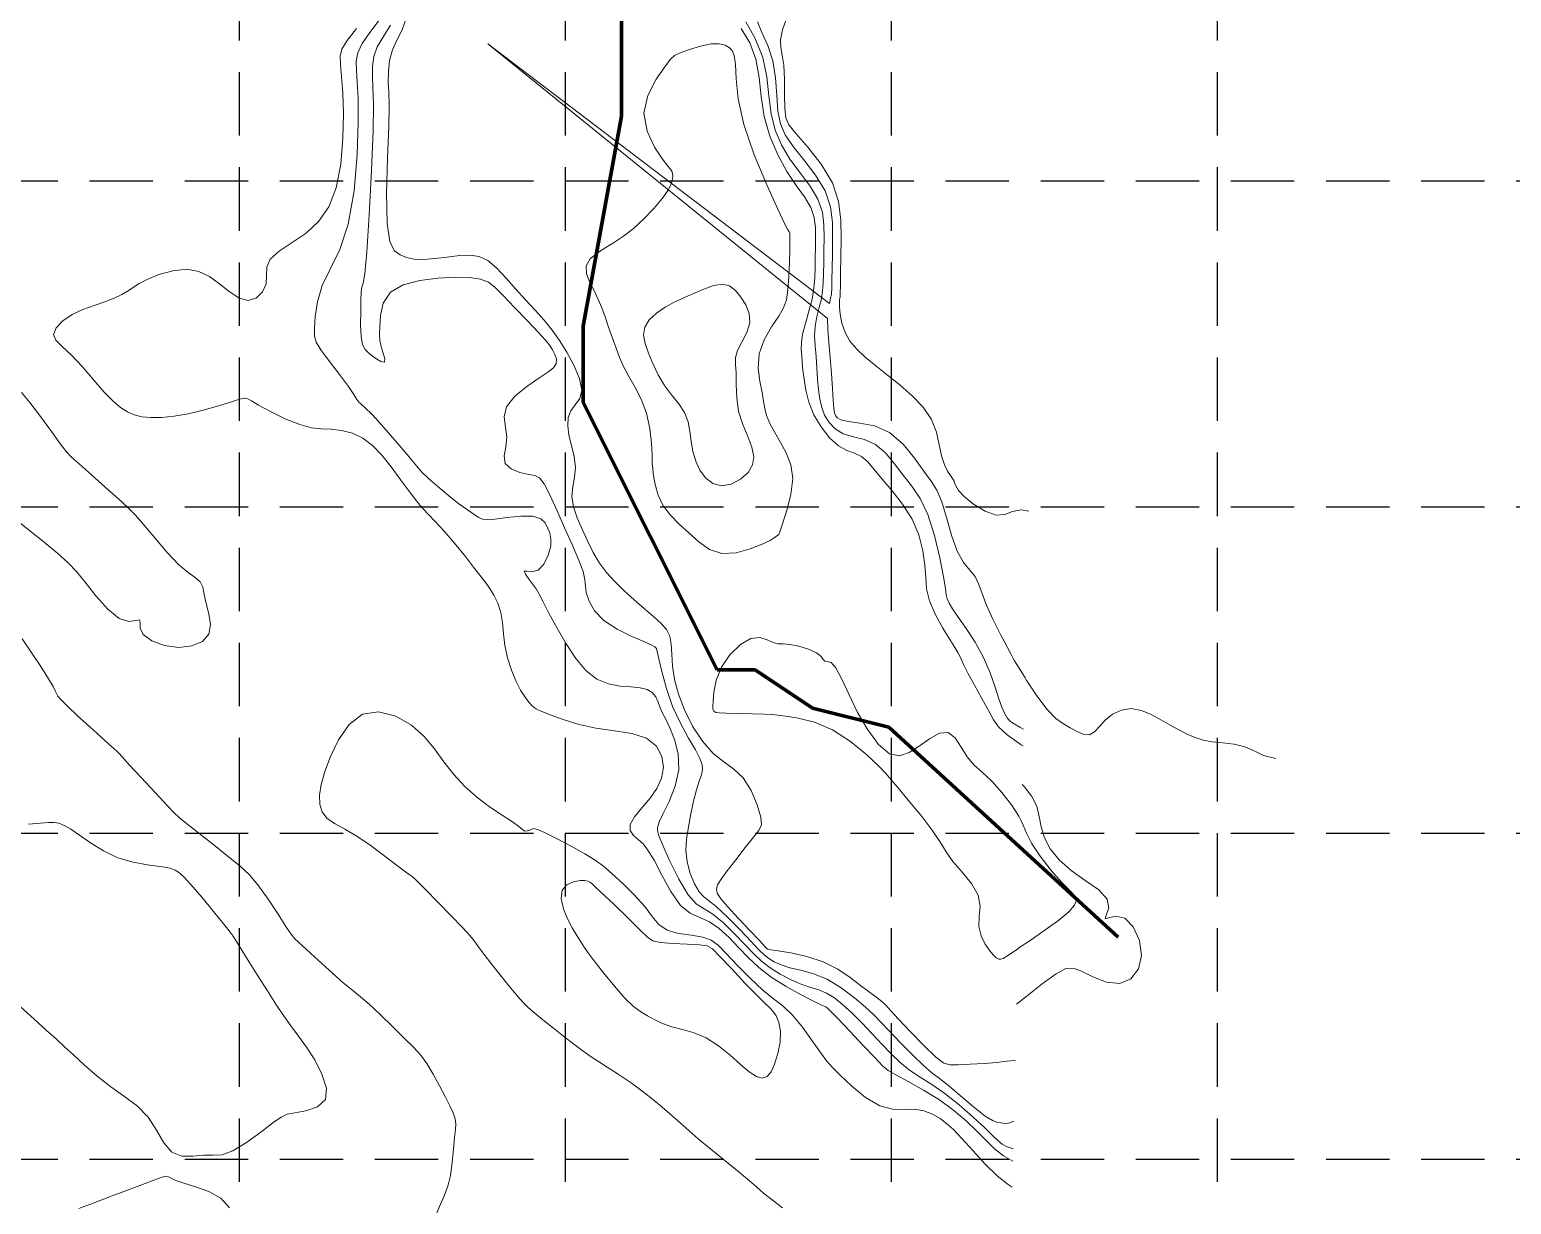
# Model space of a CAD drawing. Header units: inches. Extents: x 45655 to 51424, y 20024 to 23633.
# Drawn here: x 50011.4 to 50420.4, y 21546.1 to 21870.3 of the extents above; entities that cross this region are included whole.
import ezdxf

# ---------------------------------------------------------------- set-up
doc = ezdxf.new("R2010")
doc.units = ezdxf.units.IN
doc.header["$MEASUREMENT"] = 0
doc.linetypes.add('HIDDEN', pattern=[0.375, 0.25, -0.125])
doc.layers.add('CREEK', color=5, linetype='Continuous', lineweight=211)
doc.layers.add('CTR', color=43, linetype='Continuous', lineweight=9)
doc.layers.add('GRID', color=254, linetype='HIDDEN')

msp = doc.modelspace()

# ---------------------------------------------------------------- linework, layer by layer
at = {"layer": 'CREEK'}
for p, q in [((50174.79, 21930.73), (50174.79, 21846.41)), ((50174.79, 21846.41), (50164.25, 21788.44)), ((50164.25, 21788.44), (50164.25, 21767.36)), ((50164.25, 21767.36), (50201.16, 21693.59)), ((50201.16, 21693.59), (50211.71, 21693.59)), ((50211.71, 21693.59), (50227.53, 21683.05)), ((50227.53, 21683.05), (50248.62, 21677.78)), ((50248.62, 21677.78), (50311.9, 21619.81))]:
    msp.add_line(p, q, dxfattribs=at)
at = {"layer": 'CTR', "color": 5}
for points, elevation in [([(50282.77, 21557.97), (50280.25, 21559.44), (50277.75, 21561.44), (50275.43, 21563.69), (50272.96, 21566.21), (50270, 21569.02), (50266.53, 21571.98), (50262.53, 21574.9), (50258.11, 21577.63), (50253.87, 21579.98), (50250.49, 21581.79), (50248.39, 21583.04), (50246.82, 21584.34), (50244.76, 21586.48), (50241.53, 21589.92), (50237.8, 21593.9), (50234.57, 21597.31), (50232.6, 21599.35), (50231.65, 21600.27), (50231.19, 21600.58), (50230.76, 21600.77), (50229.79, 21601.19), (50227.77, 21602.15), (50224.4, 21603.87), (50220.26, 21606.18), (50216.14, 21608.8), (50212.7, 21611.48), (50209.79, 21614.21), (50207.13, 21616.96), (50204.47, 21619.72), (50201.78, 21622.2), (50199.09, 21624.06), (50196.42, 21625.22), (50193.77, 21626.42), (50191.1, 21628.6), (50188.45, 21632.39), (50185.94, 21636.94), (50183.78, 21641.07), (50182.1, 21643.85), (50180.73, 21645.55), (50179.43, 21646.75), (50178.12, 21647.9), (50177.19, 21649.25), (50177.17, 21650.93), (50178.41, 21653.06), (50180.45, 21655.53), (50182.69, 21658.18), (50184.57, 21660.9), (50185.85, 21663.72), (50186.38, 21666.67), (50185.95, 21669.72), (50184.45, 21672.55), (50181.7, 21674.74), (50177.68, 21676.02), (50172.82, 21676.77), (50167.67, 21677.52), (50162.73, 21678.64), (50158.43, 21679.97), (50155.11, 21681.16), (50153.04, 21681.97), (50151.91, 21682.47), (50151.25, 21682.83), (50150.68, 21683.19), (50150.05, 21683.75), (50149.24, 21684.65), (50148.18, 21686.06), (50146.95, 21688.02), (50145.66, 21690.54), (50144.43, 21693.55), (50143.36, 21696.89), (50142.6, 21700.3), (50142.21, 21703.58), (50141.93, 21706.64), (50141.48, 21709.47), (50140.64, 21712), (50139.56, 21714.21), (50138.41, 21716.05), (50137.33, 21717.6), (50136.06, 21719.27), (50134.26, 21721.58), (50131.7, 21724.84), (50128.74, 21728.53), (50125.88, 21731.9), (50123.49, 21734.46), (50121.37, 21736.63), (50119.17, 21739.08), (50116.66, 21742.28), (50113.93, 21745.95), (50111.2, 21749.61), (50108.61, 21752.85), (50106.06, 21755.53), (50103.39, 21757.55), (50100.51, 21758.88), (50097.55, 21759.63), (50094.69, 21759.98), (50092.02, 21760.13), (50089.25, 21760.43), (50085.98, 21761.28), (50082.01, 21762.88), (50077.95, 21764.87), (50074.65, 21766.67), (50072.66, 21767.85), (50071.63, 21768.43), (50070.98, 21768.61), (50070.18, 21768.49), (50068.83, 21768.09), (50066.61, 21767.38), (50063.32, 21766.37), (50059.34, 21765.26), (50055.18, 21764.27), (50051.29, 21763.6), (50047.82, 21763.25), (50044.84, 21763.2), (50042.39, 21763.46), (50040.31, 21764), (50038.43, 21764.83), (50036.54, 21766.02), (50034.47, 21767.75), (50032.04, 21770.25), (50029.14, 21773.59), (50026.02, 21777.22), (50023.01, 21780.47), (50020.44, 21782.83), (50018.65, 21784.58), (50018, 21786.18), (50018.73, 21787.99), (50020.59, 21789.89), (50023.18, 21791.63), (50026.17, 21793.03), (50029.28, 21794.17), (50032.24, 21795.19), (50034.8, 21796.19), (50036.93, 21797.2), (50038.67, 21798.19), (50040.09, 21799.17), (50041.65, 21800.21), (50043.87, 21801.37), (50047.11, 21802.67), (50050.96, 21803.75), (50054.79, 21804.14), (50058.15, 21803.54), (50061.11, 21802.11), (50063.84, 21800.17), (50066.53, 21798.05), (50069.14, 21796.3), (50071.64, 21795.55), (50073.92, 21796.2), (50075.71, 21797.9), (50076.72, 21800.13), (50076.84, 21802.43), (50076.87, 21804.72), (50077.8, 21806.96), (50080.33, 21809.17), (50083.94, 21811.51), (50087.8, 21814.16), (50091.21, 21817.34), (50093.98, 21821.38), (50096.02, 21826.62), (50097.29, 21833.2), (50097.92, 21840.36), (50098.07, 21847.18), (50097.89, 21852.85), (50097.56, 21857.28), (50097.24, 21860.58), (50097.16, 21862.93), (50097.65, 21864.94), (50099.1, 21867.32), (50101.67, 21870.56)], 568), ([(50282.86, 21561.49), (50282.71, 21561.47), (50281.25, 21561.94), (50279.89, 21562.73), (50278.68, 21563.72), (50277.23, 21565.09), (50275.06, 21567.19), (50271.86, 21570.15), (50268, 21573.51), (50264.03, 21576.66), (50260.41, 21579.16), (50257.18, 21581.18), (50254.32, 21583.09), (50251.74, 21585.2), (50249.28, 21587.56), (50246.73, 21590.22), (50243.96, 21593.15), (50241.11, 21596.14), (50238.34, 21598.9), (50235.83, 21601.23), (50233.54, 21603.06), (50231.38, 21604.39), (50229.27, 21605.25), (50227.04, 21605.94), (50224.52, 21606.78), (50221.62, 21608.03), (50218.59, 21609.62), (50215.8, 21611.38), (50213.44, 21613.23), (50211.26, 21615.29), (50208.86, 21617.78), (50205.99, 21620.77), (50202.9, 21623.78), (50200.01, 21626.18), (50197.59, 21627.64), (50195.44, 21629.04), (50193.18, 21631.53), (50190.59, 21635.84), (50188.07, 21640.94), (50186.1, 21645.39), (50185.04, 21648.09), (50184.7, 21649.4), (50184.71, 21650.04), (50184.87, 21650.69), (50185.31, 21651.83), (50186.29, 21653.93), (50187.93, 21657.26), (50189.64, 21661.46), (50190.66, 21666.01), (50190.48, 21670.41), (50189.44, 21674.37), (50188.12, 21677.6), (50186.99, 21679.95), (50186.12, 21681.67), (50185.44, 21683.16), (50184.88, 21684.68), (50184.24, 21686.14), (50183.3, 21687.34), (50181.87, 21688.15), (50179.91, 21688.63), (50177.42, 21688.9), (50174.46, 21689.14), (50171.23, 21689.71), (50168, 21691.04), (50164.99, 21693.44), (50162.18, 21696.75), (50159.52, 21700.75), (50157, 21705.1), (50154.78, 21709.26), (50153.06, 21712.58), (50151.96, 21714.66), (50151.2, 21715.95), (50150.38, 21717.09), (50149.28, 21718.54), (50148.28, 21719.97), (50147.94, 21720.84), (50148.65, 21720.85), (50150.08, 21720.65), (50151.78, 21721.07), (50153.34, 21722.75), (50154.56, 21725.21), (50155.25, 21727.73), (50155.33, 21729.77), (50154.97, 21731.38), (50154.38, 21732.79), (50153.69, 21734.16), (50152.5, 21735.31), (50150.35, 21735.97), (50147, 21736.01), (50143.16, 21735.64), (50139.83, 21735.23), (50137.7, 21735.08), (50136.44, 21735.22), (50135.41, 21735.68), (50134.09, 21736.49), (50132.29, 21737.72), (50129.94, 21739.46), (50127.06, 21741.72), (50124.07, 21744.17), (50121.52, 21746.37), (50119.75, 21748.09), (50118.18, 21749.87), (50116.06, 21752.45), (50112.86, 21756.25), (50109.22, 21760.47), (50106.03, 21764.01), (50103.98, 21766.04), (50102.86, 21766.97), (50102.27, 21767.48), (50101.76, 21768.24), (50100.96, 21769.59), (50099.42, 21771.84), (50096.96, 21775.1), (50094.16, 21778.73), (50091.82, 21781.88), (50090.52, 21783.99), (50090.07, 21785.68), (50090.09, 21787.82), (50090.29, 21791.08), (50090.88, 21795.19), (50092.2, 21799.64), (50094.41, 21804.22), (50097.04, 21809.58), (50099.39, 21816.63), (50100.99, 21825.83), (50101.85, 21835.83), (50102.16, 21844.79), (50102.11, 21851.34), (50101.88, 21855.81), (50101.64, 21858.98), (50101.59, 21861.52), (50102.03, 21863.88), (50103.25, 21866.45), (50105.38, 21869.5), (50107.89, 21872.88)], 566), ([(50283.04, 21569.03), (50281.61, 21568.51), (50280.37, 21568.41), (50279.55, 21568.57), (50278.67, 21568.68), (50277.33, 21569.12), (50275.17, 21570.45), (50271.99, 21572.98), (50268.36, 21576.08), (50265.05, 21578.89), (50262.55, 21580.82), (50260.47, 21582.4), (50258.13, 21584.4), (50255.09, 21587.35), (50251.74, 21590.78), (50248.7, 21593.96), (50246.39, 21596.38), (50244.4, 21598.38), (50242.11, 21600.5), (50239.06, 21603.11), (50235.43, 21605.86), (50231.56, 21608.2), (50227.79, 21609.73), (50224.29, 21610.69), (50221.27, 21611.4), (50218.84, 21612.18), (50216.94, 21613.05), (50215.44, 21613.97), (50214.18, 21614.96), (50212.73, 21616.37), (50210.59, 21618.6), (50207.5, 21621.83), (50204.02, 21625.36), (50200.93, 21628.29), (50198.8, 21629.98), (50197.4, 21631.04), (50196.22, 21632.32), (50194.95, 21634.51), (50193.74, 21637.4), (50192.88, 21640.58), (50192.59, 21643.73), (50192.77, 21646.91), (50193.26, 21650.26), (50193.92, 21653.86), (50194.68, 21657.4), (50195.49, 21660.49), (50196.25, 21662.85), (50196.88, 21664.61), (50197.19, 21666.06), (50197.1, 21667.47), (50196.46, 21669.17), (50195.2, 21671.52), (50193.29, 21674.78), (50191.06, 21678.84), (50188.91, 21683.49), (50187.18, 21688.47), (50185.9, 21693.11), (50185.07, 21696.68), (50184.63, 21698.65), (50184.42, 21699.45), (50184.27, 21699.69), (50183.95, 21699.95), (50183.02, 21700.46), (50180.99, 21701.38), (50177.63, 21702.84), (50173.63, 21704.81), (50169.95, 21707.2), (50167.37, 21709.91), (50165.83, 21712.59), (50165.07, 21714.92), (50164.85, 21716.71), (50164.71, 21718.41), (50164.2, 21720.7), (50162.97, 21724.01), (50161.17, 21728.16), (50159.1, 21732.8), (50157.02, 21737.51), (50155.09, 21741.75), (50153.46, 21744.9), (50152.18, 21746.57), (50150.9, 21747.23), (50149.18, 21747.55), (50146.77, 21748.09), (50144.32, 21749.06), (50142.67, 21750.55), (50142.37, 21752.63), (50142.83, 21755.14), (50143.17, 21757.85), (50142.81, 21760.61), (50142.45, 21763.39), (50143.09, 21766.23), (50145.38, 21769.12), (50148.68, 21771.82), (50151.97, 21774.08), (50154.45, 21775.73), (50156.02, 21776.96), (50156.76, 21778.09), (50156.83, 21779.35), (50156.4, 21780.67), (50155.74, 21781.94), (50154.99, 21783.1), (50153.82, 21784.55), (50151.82, 21786.75), (50148.75, 21789.97), (50145.23, 21793.61), (50142.09, 21796.88), (50139.87, 21799.18), (50138.08, 21800.61), (50135.91, 21801.43), (50132.76, 21801.87), (50128.72, 21801.97), (50124.07, 21801.73), (50119.13, 21801.09), (50114.55, 21799.85), (50111.04, 21797.79), (50109.06, 21794.79), (50108.28, 21791.43), (50108.09, 21788.38), (50108.04, 21786.14), (50108.11, 21784.45), (50108.43, 21782.85), (50109.02, 21781.04), (50109.49, 21779.41), (50109.37, 21778.51), (50108.33, 21778.73), (50106.75, 21779.7), (50105.17, 21780.91), (50104.03, 21782.02), (50103.31, 21783.38), (50102.94, 21785.54), (50102.8, 21788.79), (50102.81, 21792.48), (50102.89, 21795.68), (50102.95, 21797.73), (50103.04, 21798.86), (50103.22, 21799.51), (50103.51, 21800.35), (50103.94, 21802.89), (50104.51, 21808.85), (50105.19, 21819.13), (50105.84, 21831.37), (50106.26, 21842.4), (50106.34, 21849.84), (50106.21, 21854.35), (50106.04, 21857.37), (50106.03, 21860.1), (50106.41, 21862.83), (50107.4, 21865.58), (50109.1, 21868.43), (50111.08, 21871.55)], 564), ([(50283.46, 21585.77), (50283.34, 21585.78), (50281.11, 21585.59), (50278.41, 21585.27), (50274.86, 21585), (50271.02, 21584.78), (50267.73, 21584.61), (50265.5, 21584.56), (50263.72, 21585.09), (50261.49, 21586.79), (50258.2, 21589.94), (50254.47, 21593.76), (50251.24, 21597.22), (50249.16, 21599.53), (50247.88, 21600.95), (50246.73, 21602.01), (50245.22, 21603.18), (50243.24, 21604.63), (50240.8, 21606.46), (50237.92, 21608.69), (50234.5, 21611.01), (50230.48, 21613.06), (50225.93, 21614.53), (50221.49, 21615.47), (50218.01, 21616.03), (50216.05, 21616.33), (50215.27, 21616.48), (50215.09, 21616.55), (50214.95, 21616.68), (50214.36, 21617.29), (50212.86, 21618.86), (50210.2, 21621.66), (50207, 21625.04), (50204.11, 21628.18), (50202.19, 21630.42), (50201.22, 21631.94), (50200.98, 21633.11), (50201.33, 21634.3), (50202.3, 21635.85), (50203.97, 21638.09), (50206.33, 21641.18), (50208.92, 21644.53), (50211.22, 21647.39), (50212.73, 21649.27), (50213.4, 21650.83), (50213.22, 21652.98), (50212.23, 21656.35), (50210.56, 21660.28), (50208.37, 21663.8), (50205.81, 21666.23), (50203.01, 21668.18), (50200.08, 21670.51), (50197.15, 21673.9), (50194.43, 21678.07), (50192.16, 21682.53), (50190.52, 21686.89), (50189.46, 21690.95), (50188.88, 21694.65), (50188.65, 21697.9), (50188.5, 21700.66), (50188.09, 21702.93), (50187.2, 21704.75), (50185.73, 21706.39), (50183.68, 21708.2), (50181.1, 21710.42), (50178.25, 21712.92), (50175.44, 21715.48), (50172.92, 21717.94), (50170.7, 21720.42), (50168.74, 21723.07), (50166.99, 21726.01), (50165.4, 21729.17), (50163.93, 21732.39), (50162.57, 21735.55), (50161.55, 21738.59), (50161.09, 21741.45), (50161.32, 21744.12), (50161.84, 21746.73), (50162.11, 21749.47), (50161.75, 21752.44), (50161.02, 21755.49), (50160.29, 21758.4), (50159.94, 21760.98), (50160.09, 21763.21), (50160.8, 21765.1), (50162.05, 21766.73), (50163.28, 21768.48), (50163.82, 21770.79), (50163.18, 21773.97), (50161.67, 21777.65), (50159.72, 21781.29), (50157.72, 21784.51), (50155.66, 21787.37), (50153.42, 21790.1), (50150.95, 21792.86), (50148.31, 21795.71), (50145.61, 21798.67), (50142.98, 21801.7), (50140.4, 21804.45), (50137.92, 21806.55), (50135.48, 21807.7), (50132.93, 21808.08), (50130.05, 21807.93), (50126.72, 21807.52), (50123.27, 21807.09), (50120.11, 21806.85), (50117.53, 21806.96), (50115.46, 21807.41), (50113.69, 21808.11), (50112.11, 21809.2), (50110.83, 21811.7), (50110.08, 21816.82), (50109.97, 21825.16), (50110.24, 21834.9), (50110.54, 21843.59), (50110.63, 21849.39), (50110.54, 21853.02), (50110.43, 21855.77), (50110.47, 21858.69), (50110.78, 21861.77), (50111.55, 21864.7), (50112.81, 21867.36), (50114.28, 21870.21), (50115.58, 21873.9)], 562), ([(50212.33, 21872.45), (50213.55, 21869.48), (50215.16, 21865.92), (50216.55, 21861.72), (50217.31, 21856.97), (50217.64, 21852.13), (50217.97, 21847.78), (50218.67, 21844.27), (50220, 21841.21), (50222.13, 21838.05), (50225.14, 21834.31), (50228.37, 21830.13), (50231.01, 21825.77), (50232.48, 21821.41), (50233.01, 21817.08), (50233.06, 21812.75), (50233.01, 21808.44), (50232.94, 21804.48), (50232.88, 21801.23), (50232.83, 21798.97), (50232.73, 21797.39), (50232.51, 21796.1), (50232.17, 21794.69), (50137.86, 21866.37), (50231.65, 21790.6), (50231.76, 21787.58), (50232.06, 21783.93), (50232.43, 21779.81), (50232.74, 21775.41), (50233, 21771.25), (50233.2, 21767.89), (50233.37, 21765.76), (50233.56, 21764.54), (50233.82, 21763.8), (50234.28, 21763.16), (50235.29, 21762.57), (50237.31, 21762.11), (50240.57, 21761.72), (50244.6, 21760.9), (50248.76, 21759.08), (50252.5, 21755.89), (50255.69, 21752.02), (50258.28, 21748.41), (50260.28, 21745.65), (50261.86, 21743.16), (50263.2, 21740.01), (50264.5, 21735.64), (50265.87, 21730.73), (50267.42, 21726.35), (50269.18, 21723.25), (50270.93, 21721.11), (50272.37, 21719.33), (50273.35, 21717.37), (50274.2, 21714.92), (50275.41, 21711.68), (50277.28, 21707.58), (50279.39, 21703.35), (50281.19, 21699.93), (50282.22, 21698.01), (50282.63, 21697.24), (50282.74, 21697.06), (50282.84, 21696.87), (50283.3, 21696.09), (50284.51, 21694.1), (50286.08, 21691.58)], 566), ([(50207.8, 21870.61), (50210.17, 21866.67), (50211.88, 21862.13), (50212.79, 21857.12), (50213.36, 21851.8), (50214.2, 21846.32), (50215.77, 21840.86), (50217.94, 21835.69), (50220.45, 21831.11), (50223, 21827.31), (50225.31, 21824.12), (50227.03, 21821.23), (50227.98, 21818.44), (50228.32, 21815.67), (50228.35, 21812.89), (50228.32, 21810.09), (50228.27, 21807.3), (50228.21, 21804.52), (50228.12, 21801.78), (50227.89, 21798.94), (50227.39, 21795.9), (50226.52, 21792.56), (50225.56, 21789.23), (50224.79, 21786.27), (50224.44, 21783.94), (50224.42, 21782.05), (50224.55, 21780.3), (50224.69, 21778.46), (50224.87, 21776.33), (50225.17, 21773.81), (50225.67, 21770.82), (50226.52, 21767.5), (50227.89, 21764.02), (50229.87, 21760.63), (50232.22, 21757.65), (50234.69, 21755.42), (50237.01, 21754.16), (50239.12, 21753.38), (50241.02, 21752.52), (50242.74, 21751.04), (50244.54, 21748.92), (50246.72, 21746.2), (50249.46, 21742.97), (50252.39, 21739.28), (50254.98, 21735.19), (50256.84, 21730.82), (50257.97, 21726.46), (50258.54, 21722.48), (50258.75, 21719.1), (50259, 21715.99), (50259.79, 21712.69), (50261.39, 21708.93), (50263.45, 21705.14), (50265.38, 21701.93), (50266.75, 21699.75), (50267.63, 21698.37), (50268.19, 21697.37), (50268.65, 21696.34), (50269.28, 21694.9), (50270.4, 21692.65), (50272.18, 21689.38), (50274.26, 21685.69), (50276.1, 21682.34), (50277.43, 21679.85), (50278.86, 21677.85), (50281.25, 21675.69), (50285.09, 21672.95), (50285.61, 21672.62)], 562), ([(50209.08, 21872.44), (50211.65, 21867.85), (50213.76, 21862.62), (50214.91, 21857.25), (50215.48, 21852), (50216.09, 21847.05), (50217.22, 21842.56), (50218.97, 21838.46), (50221.28, 21834.58), (50224.07, 21830.81), (50226.84, 21827.12), (50229.02, 21823.5), (50230.23, 21819.92), (50230.67, 21816.37), (50230.71, 21812.82), (50230.66, 21809.27), (50230.61, 21805.89), (50230.54, 21802.88), (50230.48, 21800.37), (50230.31, 21798.17), (50229.95, 21795.99), (50229.35, 21793.62), (50228.7, 21791.07), (50228.22, 21788.43), (50228.1, 21785.76), (50228.25, 21782.99), (50228.5, 21780.05), (50228.72, 21776.93), (50228.93, 21773.79), (50229.18, 21770.85), (50229.51, 21768.29), (50230.04, 21766.02), (50230.86, 21763.91), (50232.07, 21761.9), (50233.76, 21760.11), (50236, 21758.76), (50238.79, 21757.93), (50241.86, 21757.15), (50244.89, 21755.79), (50247.62, 21753.46), (50250.11, 21750.47), (50252.5, 21747.3), (50254.89, 21744.27), (50257.19, 21740.87), (50259.33, 21736.45), (50261.18, 21730.65), (50262.65, 21724.48), (50263.66, 21719.28), (50264.18, 21716.06), (50264.42, 21714.32), (50264.68, 21713.23), (50265.2, 21712.04), (50266.17, 21710.43), (50267.73, 21708.13), (50269.9, 21705.01), (50272.38, 21701.22), (50274.7, 21697.05), (50276.53, 21692.79), (50277.91, 21688.82), (50278.96, 21685.56), (50279.8, 21683.29), (50280.45, 21681.87), (50280.91, 21680.99), (50281.22, 21680.39), (50281.57, 21679.91), (50282.14, 21679.39), (50283.14, 21678.7), (50284.74, 21677.77), (50285.72, 21677.27)], 564), ([(50220.21, 21873.11), (50219.25, 21870.19), (50218.71, 21867.46), (50218.74, 21865.32), (50219.14, 21863.25), (50219.56, 21860.5), (50219.76, 21856.6), (50219.8, 21852.27), (50219.86, 21848.51), (50220.13, 21845.97), (50221.02, 21843.98), (50222.98, 21841.52), (50226.2, 21837.82), (50229.89, 21833.15), (50232.99, 21828.03), (50234.73, 21822.89), (50235.35, 21817.79), (50235.42, 21812.68), (50235.35, 21807.62), (50235.28, 21803.07), (50235.21, 21799.59), (50235.17, 21797.57), (50235.14, 21796.62), (50235.08, 21796.2), (50234.99, 21795.78), (50234.93, 21795.06), (50234.96, 21793.77), (50235.17, 21791.75), (50235.65, 21789.28), (50236.51, 21786.72), (50237.85, 21784.34), (50239.7, 21782.11), (50242.08, 21779.87), (50244.98, 21777.49), (50248.23, 21774.93), (50251.66, 21772.2), (50255.04, 21769.26), (50258.05, 21766.11), (50260.35, 21762.73), (50261.73, 21759.17), (50262.5, 21755.7), (50263.11, 21752.63), (50263.9, 21750.21), (50264.78, 21748.43), (50265.56, 21747.2), (50266.11, 21746.41), (50266.48, 21745.84), (50266.74, 21745.24), (50267.04, 21744.38), (50267.77, 21743.13), (50269.33, 21741.43), (50271.97, 21739.32), (50275.16, 21737.36), (50278.22, 21736.26), (50280.62, 21736.46), (50282.72, 21737.28), (50285.07, 21737.77), (50287.21, 21737.38)], 568), ([(50173.28, 21782.34), (50172.27, 21785.18), (50171.24, 21788.14), (50170.26, 21790.98), (50169.33, 21793.51), (50168.38, 21795.84), (50167.3, 21798.14), (50166.09, 21800.52), (50165.17, 21802.9), (50165.08, 21805.1), (50166.16, 21807.03), (50168.14, 21808.7), (50170.5, 21810.2), (50172.9, 21811.63), (50175.37, 21813.25), (50178.04, 21815.34), (50180.95, 21818.07), (50183.77, 21821.06), (50186.1, 21823.81), (50187.6, 21825.9), (50188.43, 21827.45), (50188.81, 21828.67), (50188.94, 21829.72), (50188.89, 21830.59), (50188.71, 21831.25), (50188.36, 21831.76), (50187.6, 21832.64), (50186.15, 21834.52), (50183.94, 21837.84), (50181.84, 21842.25), (50180.98, 21847.2), (50182.09, 21852.15), (50184.39, 21856.59), (50186.72, 21859.98), (50188.25, 21862.01), (50189.44, 21863.11), (50191.03, 21863.88), (50193.56, 21864.81), (50196.61, 21865.74), (50199.51, 21866.35), (50201.76, 21866.39), (50203.39, 21865.99), (50204.53, 21865.33), (50205.37, 21864.5), (50205.92, 21863.11), (50206.24, 21860.65), (50206.43, 21856.7), (50206.99, 21851.21), (50208.55, 21844.13), (50211.41, 21835.74), (50214.86, 21827.41), (50217.91, 21820.7), (50219.8, 21816.8), (50220.72, 21815.08), (50221.07, 21814.44), (50221.23, 21813.99), (50221.28, 21813.54), (50221.29, 21813.1), (50221.28, 21812.56), (50221.26, 21811.51), (50221.21, 21809.44), (50221.12, 21806.08), (50220.96, 21802.12), (50220.71, 21798.44), (50220.3, 21795.72), (50219.55, 21793.55), (50218.22, 21791.22), (50216.23, 21788.23), (50214.18, 21784.66), (50212.76, 21780.8), (50212.48, 21776.9), (50212.97, 21773.25), (50213.64, 21770.13), (50214.03, 21767.7), (50214.32, 21765.71), (50214.81, 21763.77), (50215.76, 21761.56), (50217.09, 21759.08), (50218.67, 21756.37), (50220.27, 21753.47), (50221.53, 21750.21), (50222.04, 21746.38), (50221.51, 21741.98), (50220.39, 21737.64), (50219.29, 21734.19), (50218.64, 21732.22), (50218.38, 21731.4), (50218.29, 21731.16), (50218.18, 21730.99), (50217.96, 21730.79), (50217.6, 21730.49), (50216.97, 21730.03), (50215.78, 21729.33), (50213.63, 21728.31), (50210.35, 21726.97), (50206.41, 21725.86), (50202.47, 21725.67), (50199.08, 21726.83), (50196.13, 21728.94), (50193.41, 21731.44), (50190.75, 21733.84), (50188.32, 21736.25), (50186.33, 21738.86), (50184.96, 21741.8), (50184.11, 21744.72), (50183.64, 21747.19), (50183.4, 21748.97), (50183.3, 21750.59), (50183.22, 21752.81), (50183.04, 21756.12), (50182.59, 21760.18), (50181.67, 21764.4), (50180.2, 21768.27), (50178.43, 21771.7), (50176.74, 21774.7), (50175.37, 21777.33), (50174.27, 21779.78), (50173.28, 21782.34)], 556), ([(50186.83, 21793.68), (50189.34, 21795.04), (50191.96, 21796.25), (50194.68, 21797.46), (50197.49, 21798.7), (50200.2, 21799.7), (50202.63, 21800.07), (50204.61, 21799.56), (50206.25, 21798.29), (50207.72, 21796.48), (50209.07, 21794.34), (50210.02, 21791.94), (50210.19, 21789.36), (50209.34, 21786.67), (50207.99, 21784.06), (50206.8, 21781.74), (50206.29, 21779.81), (50206.29, 21777.9), (50206.42, 21775.54), (50206.45, 21772.39), (50206.58, 21768.7), (50207.13, 21764.88), (50208.28, 21761.28), (50209.67, 21757.98), (50210.81, 21755.02), (50211.28, 21752.43), (50210.92, 21750.14), (50209.71, 21748.07), (50207.65, 21746.22), (50205.08, 21744.87), (50202.41, 21744.39), (50200.01, 21745.01), (50197.99, 21746.55), (50196.4, 21748.7), (50195.27, 21751.2), (50194.52, 21753.9), (50194.04, 21756.67), (50193.66, 21759.39), (50193.15, 21762.04), (50192.19, 21764.58), (50190.61, 21767.01), (50188.63, 21769.47), (50186.63, 21772.12), (50184.88, 21775.05), (50183.41, 21778.1), (50182.22, 21781.04), (50181.29, 21783.66), (50180.86, 21786.01), (50181.19, 21788.17), (50182.46, 21790.2), (50184.45, 21792.05), (50186.83, 21793.68)], 554), ([(50284.22, 21616.69), (50284.16, 21616.65), (50282.11, 21615.27), (50281.14, 21614.59), (50280.63, 21614.24), (50280.11, 21613.96), (50279.52, 21613.75), (50278.89, 21613.76), (50278.23, 21614.08), (50277.46, 21614.82), (50276.45, 21616.08), (50275.2, 21617.9), (50274.03, 21620.18), (50273.4, 21622.74), (50273.52, 21625.49), (50273.75, 21628.39), (50273.25, 21631.44), (50271.42, 21634.61), (50268.83, 21637.76), (50266.28, 21640.73), (50264.36, 21643.42), (50262.66, 21646.19), (50260.47, 21649.47), (50257.37, 21653.5), (50253.94, 21657.65), (50251.06, 21661.09), (50249.24, 21663.29), (50247.82, 21664.94), (50245.8, 21667.01), (50242.46, 21670.16), (50238.03, 21673.82), (50233.06, 21677.05), (50228.04, 21679.15), (50223.52, 21680.3), (50220.07, 21680.83), (50217.95, 21681.11), (50216.38, 21681.25), (50214.28, 21681.34), (50210.93, 21681.43), (50207.06, 21681.53), (50203.72, 21681.65), (50201.73, 21681.76), (50200.84, 21681.87), (50200.51, 21682.01), (50200.32, 21682.17), (50200.18, 21682.37), (50200.06, 21682.58), (50200, 21682.85), (50199.99, 21683.51), (50200.05, 21684.97), (50200.29, 21687.47), (50200.95, 21690.74), (50202.36, 21694.31), (50204.71, 21697.76), (50207.6, 21700.57), (50210.5, 21702.25), (50212.99, 21702.5), (50215.01, 21701.87), (50216.63, 21701.12), (50217.97, 21700.81), (50219.37, 21700.77), (50221.22, 21700.62), (50223.75, 21700.12), (50226.44, 21699.3), (50228.64, 21698.31), (50229.87, 21697.29), (50230.44, 21696.46), (50230.87, 21696), (50231.57, 21695.93), (50232.63, 21695.61), (50233.98, 21694.18), (50235.61, 21691.07), (50237.6, 21686.72), (50239.97, 21681.8), (50242.74, 21677), (50245.73, 21672.99), (50248.72, 21670.46), (50251.52, 21669.85), (50254.23, 21670.76), (50256.97, 21672.56), (50259.81, 21674.59), (50262.57, 21676.1), (50264.99, 21676.35), (50266.9, 21674.87), (50268.54, 21672.3), (50270.19, 21669.55), (50272.13, 21667.3), (50274.39, 21665.25), (50276.97, 21662.85), (50279.78, 21659.75), (50282.44, 21656.34), (50284.48, 21653.21), (50285.1, 21651.92)], 556), ([(50286.08, 21691.58), (50286.7, 21690.59), (50289.46, 21686.39), (50292.25, 21682.64), (50294.66, 21680.16), (50296.74, 21678.66), (50298.65, 21677.61), (50300.56, 21676.56), (50302.37, 21675.78), (50303.99, 21675.67), (50305.37, 21676.49), (50306.71, 21677.98), (50308.31, 21679.72), (50310.35, 21681.33), (50312.78, 21682.49), (50315.47, 21682.9), (50318.27, 21682.37), (50321.12, 21681.16), (50323.86, 21679.67), (50326.43, 21678.22), (50328.83, 21676.92), (50331.07, 21675.79), (50333.16, 21674.9), (50335.34, 21674.23), (50337.84, 21673.76), (50340.8, 21673.44), (50343.93, 21673.05), (50346.87, 21672.35), (50349.38, 21671.21), (50351.99, 21669.97), (50355.41, 21669.14)], 566), ([(50282.59, 21550.82), (50281.49, 21551.57), (50278.51, 21553.93), (50275.15, 21557.21), (50271.75, 21560.91), (50268.74, 21564.26), (50266.41, 21566.71), (50264.52, 21568.43), (50262.7, 21569.75), (50260.63, 21570.96), (50258.27, 21571.91), (50255.65, 21572.38), (50252.77, 21572.31), (50249.59, 21572.34), (50246.05, 21573.26), (50242.18, 21575.58), (50238.41, 21578.68), (50235.27, 21581.63), (50233.1, 21583.79), (50231.46, 21585.64), (50229.73, 21587.95), (50227.42, 21591.24), (50224.73, 21594.95), (50221.96, 21598.3), (50219.37, 21600.75), (50216.74, 21602.81), (50213.77, 21605.21), (50210.29, 21608.47), (50206.74, 21612.09), (50203.67, 21615.34), (50201.44, 21617.61), (50199.53, 21619.03), (50197.24, 21619.85), (50194.09, 21620.35), (50190.57, 21620.86), (50187.41, 21621.76), (50185.13, 21623.32), (50183.29, 21625.52), (50181.19, 21628.26), (50178.39, 21631.4), (50175.22, 21634.56), (50172.24, 21637.31), (50169.82, 21639.39), (50167.51, 21641.08), (50164.66, 21642.82), (50160.9, 21644.91), (50156.88, 21647.02), (50153.55, 21648.68), (50151.58, 21649.57), (50150.63, 21649.81), (50150.09, 21649.66), (50149.49, 21649.37), (50148.8, 21649.13), (50148.12, 21649.12), (50147.46, 21649.51), (50146.47, 21650.35), (50144.69, 21651.69), (50141.86, 21653.54), (50138.35, 21655.83), (50134.74, 21658.51), (50131.45, 21661.49), (50128.5, 21664.72), (50125.79, 21668.17), (50123.18, 21671.76), (50120.32, 21675.23), (50116.82, 21678.35), (50112.48, 21680.79), (50107.77, 21681.98), (50103.3, 21681.35), (50099.6, 21678.53), (50096.69, 21674.3), (50094.49, 21669.69), (50092.92, 21665.53), (50091.92, 21661.98), (50091.47, 21658.97), (50091.51, 21656.47), (50092.16, 21654.39), (50093.51, 21652.68), (50095.61, 21651.19), (50098.4, 21649.65), (50101.74, 21647.71), (50105.46, 21645.19), (50109.13, 21642.45), (50112.26, 21640.05), (50114.49, 21638.38), (50115.96, 21637.34), (50116.92, 21636.63), (50117.71, 21635.98), (50118.81, 21634.9), (50120.82, 21632.85), (50124.03, 21629.57), (50127.72, 21625.79), (50130.89, 21622.49), (50132.81, 21620.39), (50133.84, 21619.15), (50134.57, 21618.15), (50135.51, 21616.87), (50136.87, 21615.07), (50138.77, 21612.63), (50141.23, 21609.54), (50143.83, 21606.32), (50146.07, 21603.58), (50147.61, 21601.8), (50148.73, 21600.65), (50149.9, 21599.64), (50151.49, 21598.33), (50153.53, 21596.68), (50156.01, 21594.71), (50158.79, 21592.49), (50161.65, 21590.27), (50164.24, 21588.32), (50166.41, 21586.81), (50168.47, 21585.49), (50170.85, 21583.99), (50173.91, 21582.02), (50177.43, 21579.63), (50181.12, 21576.9), (50184.7, 21574), (50188.02, 21571.13), (50190.95, 21568.54), (50193.47, 21566.34), (50195.98, 21564.21), (50199.01, 21561.71), (50202.82, 21558.58), (50206.8, 21555.31), (50210.08, 21552.58), (50212.07, 21550.88), (50213.16, 21549.9), (50214.02, 21549.17), (50215.17, 21548.23), (50216.86, 21546.93), (50219.2, 21545.14)], 572), ([(50285.35, 21662), (50286.04, 21661.33), (50288.06, 21658.69), (50289.39, 21655.97), (50290.11, 21653.15), (50290.65, 21650.24), (50291.51, 21647.24), (50293.12, 21644.2), (50295.58, 21641.17), (50298.87, 21638.25), (50302.8, 21635.49), (50306.5, 21632.87), (50308.87, 21630.31), (50309.26, 21627.86), (50308.6, 21625.9), (50308.25, 21624.93), (50309.21, 21625.14), (50311.22, 21625.59), (50313.67, 21625.06), (50316.02, 21622.66), (50317.72, 21618.95), (50318.33, 21614.81), (50317.5, 21611.1), (50315.39, 21608.35), (50312.32, 21607.05), (50308.64, 21607.44), (50304.91, 21608.86), (50301.72, 21610.41), (50299.42, 21611.3), (50297.39, 21611.15), (50294.74, 21609.71), (50290.92, 21606.95), (50286.72, 21603.64), (50283.84, 21601.31)], 558), ([(50285.1, 21651.92), (50285.65, 21650.75), (50286.54, 21648.49), (50287.92, 21645.76), (50290.35, 21642.15), (50293.38, 21638.24), (50296.31, 21634.88), (50298.55, 21632.66), (50299.93, 21631.25), (50300.39, 21630.07), (50299.85, 21628.65), (50298.23, 21626.83), (50295.48, 21624.52), (50291.66, 21621.74), (50287.57, 21618.93), (50284.22, 21616.69)], 556), ([(50182.01, 21598.14), (50183.96, 21597.04), (50186.14, 21595.98), (50188.65, 21595.06), (50191.59, 21594.31), (50194.83, 21593.43), (50198.2, 21592.02), (50201.56, 21589.84), (50204.75, 21587.24), (50207.6, 21584.71), (50210.02, 21582.7), (50212.03, 21581.38), (50213.66, 21580.89), (50214.98, 21581.33), (50216.08, 21582.65), (50217.03, 21584.82), (50217.91, 21587.7), (50218.54, 21590.88), (50218.7, 21593.89), (50218.26, 21596.32), (50217.45, 21598.14), (50216.55, 21599.41), (50215.72, 21600.3), (50214.53, 21601.42), (50212.41, 21603.52), (50209.05, 21606.99), (50205.2, 21611.05), (50201.94, 21614.52), (50199.92, 21616.56), (50198.41, 21617.45), (50196.33, 21617.74), (50192.93, 21617.91), (50188.96, 21618.09), (50185.57, 21618.35), (50183.48, 21618.79), (50181.96, 21619.81), (50179.9, 21621.86), (50176.56, 21625.15), (50172.67, 21628.9), (50169.32, 21632.08), (50167.37, 21633.92), (50166.48, 21634.71), (50166.05, 21635.01), (50165.53, 21635.26), (50164.71, 21635.44), (50163.39, 21635.44), (50161.55, 21635.13), (50159.67, 21634.31), (50158.39, 21632.79), (50158.15, 21630.48), (50158.78, 21627.69), (50159.89, 21624.86), (50161.17, 21622.36), (50162.45, 21620.26), (50163.58, 21618.54), (50164.52, 21617.11), (50165.61, 21615.52), (50167.29, 21613.25), (50169.83, 21609.96), (50172.82, 21606.27), (50175.73, 21602.99), (50178.13, 21600.73), (50180.15, 21599.26), (50182.01, 21598.14)], 574)]:
    msp.add_lwpolyline(points, dxfattribs=dict(at, elevation=elevation))
at = {"layer": 'CTR'}
for points, elevation in [([(50043, 21733.62), (50040.7, 21736.26), (50038.59, 21738.4), (50035.94, 21740.83), (50032.32, 21744.05), (50028.39, 21747.53), (50025.08, 21750.44), (50023.02, 21752.28), (50021.61, 21753.77), (50019.97, 21755.9), (50017.47, 21759.37), (50014.46, 21763.53), (50011.54, 21767.36), (50009.19, 21770.12)], 572), ([(50008.16, 21734.63), (50011.49, 21732), (50015.48, 21728.82), (50019.22, 21725.73), (50022.06, 21723.16), (50024.38, 21720.72), (50026.79, 21717.79), (50029.75, 21714.07), (50033.01, 21710.35), (50036.16, 21707.74), (50038.82, 21706.97), (50040.77, 21707.25), (50041.81, 21707.44), (50041.94, 21706.67), (50041.94, 21705.14), (50042.79, 21703.31), (50045.18, 21701.61), (50048.68, 21700.35), (50052.59, 21699.8), (50056.24, 21700.19), (50059.16, 21701.45), (50060.94, 21703.49), (50061.35, 21706.15), (50060.86, 21709.09), (50060.13, 21711.95), (50059.64, 21714.39), (50059.2, 21716.38), (50058.47, 21717.9), (50057.16, 21719.07), (50055.21, 21720.43), (50052.58, 21722.62), (50049.36, 21726.03), (50045.99, 21730.01), (50043, 21733.62)], 572), ([(50009.35, 21702.16), (50011.91, 21698.47), (50014.52, 21694.5), (50016.65, 21691.13), (50017.91, 21688.98), (50018.51, 21687.78), (50018.82, 21687.07), (50019.22, 21686.36), (50020.11, 21685.3), (50021.86, 21683.54), (50024.69, 21680.91), (50028.03, 21677.9), (50031.11, 21675.13), (50033.32, 21673.13), (50034.74, 21671.84), (50035.58, 21671.05), (50036.13, 21670.47), (50037.03, 21669.51), (50038.93, 21667.43), (50042.23, 21663.88), (50046.08, 21659.73), (50049.36, 21656.2), (50051.31, 21654.12), (50052.71, 21652.81), (50054.72, 21651.19), (50058.15, 21648.49), (50062.36, 21645.19), (50066.37, 21642.02), (50069.49, 21639.51), (50071.99, 21637.16), (50074.46, 21634.26), (50077.24, 21630.34), (50080, 21626.16), (50082.19, 21622.73), (50083.5, 21620.72), (50084.65, 21619.37), (50086.62, 21617.53), (50090.02, 21614.43), (50094.14, 21610.71), (50097.93, 21607.36), (50100.65, 21605.07), (50102.78, 21603.33), (50105.11, 21601.31), (50108.19, 21598.44), (50111.65, 21595.11), (50114.85, 21591.97), (50117.35, 21589.48), (50119.32, 21587.32), (50121.06, 21584.94), (50122.83, 21582.02), (50124.57, 21578.82), (50126.14, 21575.81), (50127.42, 21573.31), (50128.35, 21571.32), (50128.91, 21569.72), (50129.08, 21568.34), (50128.99, 21566.76), (50128.74, 21564.51), (50128.45, 21561.3), (50128.08, 21557.6), (50127.56, 21554.05), (50126.84, 21551.14), (50125.92, 21548.63), (50124.84, 21546.13), (50123.64, 21543.3)], 568), ([(50011.14, 21650.99), (50014.43, 21651.26), (50016.68, 21651.44), (50018.2, 21651.49), (50019.48, 21651.28), (50020.94, 21650.67), (50022.79, 21649.6), (50025.17, 21647.99), (50028.2, 21645.89), (50031.79, 21643.66), (50035.79, 21641.75), (50040.01, 21640.5), (50044.02, 21639.79), (50047.26, 21639.37), (50049.4, 21639.05), (50050.7, 21638.73), (50051.61, 21638.35), (50052.55, 21637.79), (50053.87, 21636.61), (50055.95, 21634.38), (50058.93, 21630.88), (50062.2, 21626.89), (50064.94, 21623.51), (50066.53, 21621.53), (50067.2, 21620.69), (50067.4, 21620.43), (50067.56, 21620.21), (50068.06, 21619.41), (50069.29, 21617.41), (50071.49, 21613.87), (50074.26, 21609.43), (50077.05, 21605), (50079.43, 21601.31), (50081.51, 21598.23), (50083.53, 21595.4), (50085.67, 21592.53), (50087.9, 21589.44), (50090.13, 21585.94), (50092.13, 21582.01), (50093.35, 21578.15), (50093.06, 21574.98), (50090.88, 21572.99), (50087.68, 21571.93), (50084.62, 21571.38), (50082.51, 21570.95), (50080.82, 21570.19), (50078.61, 21568.62), (50075.27, 21566.03), (50071.32, 21563.12), (50067.55, 21560.82), (50064.54, 21559.79), (50062.01, 21559.64), (50059.44, 21559.65), (50056.48, 21559.4), (50053.42, 21559.43), (50050.66, 21560.49), (50048.48, 21563.07), (50046.5, 21566.59), (50044.2, 21570.18), (50041.21, 21573.19), (50037.66, 21575.81), (50033.85, 21578.49), (50030.06, 21581.51), (50026.54, 21584.6), (50023.51, 21587.38), (50021.1, 21589.59), (50018.83, 21591.64), (50016.13, 21594.08), (50012.62, 21597.27), (50008.87, 21600.71)], 566), ([(50025, 21544.97), (50028.99, 21546.46), (50033.48, 21548.14), (50038.21, 21549.91), (50042.59, 21551.56), (50046.01, 21552.84), (50048.05, 21553.58), (50049.1, 21553.84), (50049.74, 21553.71), (50050.52, 21553.3), (50051.82, 21552.68), (50054, 21551.89), (50057.21, 21550.95), (50060.86, 21549.65), (50064.17, 21547.75), (50066.56, 21545.09)], 566)]:
    msp.add_lwpolyline(points, dxfattribs=dict(at, elevation=elevation))
at = {"layer": 'GRID', "linetype": 'HIDDEN', "ltscale": 70}
for p, q in [((50069.24, 23538.55), (50069.24, 20388.15)), ((50159.24, 23538.55), (50159.24, 20388.15)), ((50249.24, 23538.55), (50249.24, 20388.15)), ((50339.24, 23538.55), (50339.24, 20388.15)), ((45749.24, 21828.55), (51329.24, 21828.55)), ((45749.24, 21738.55), (51329.24, 21738.55)), ((45749.24, 21648.55), (51329.24, 21648.55)), ((45749.24, 21558.55), (51329.24, 21558.55))]:
    msp.add_line(p, q, dxfattribs=at)

doc.saveas('drawing.dxf')
